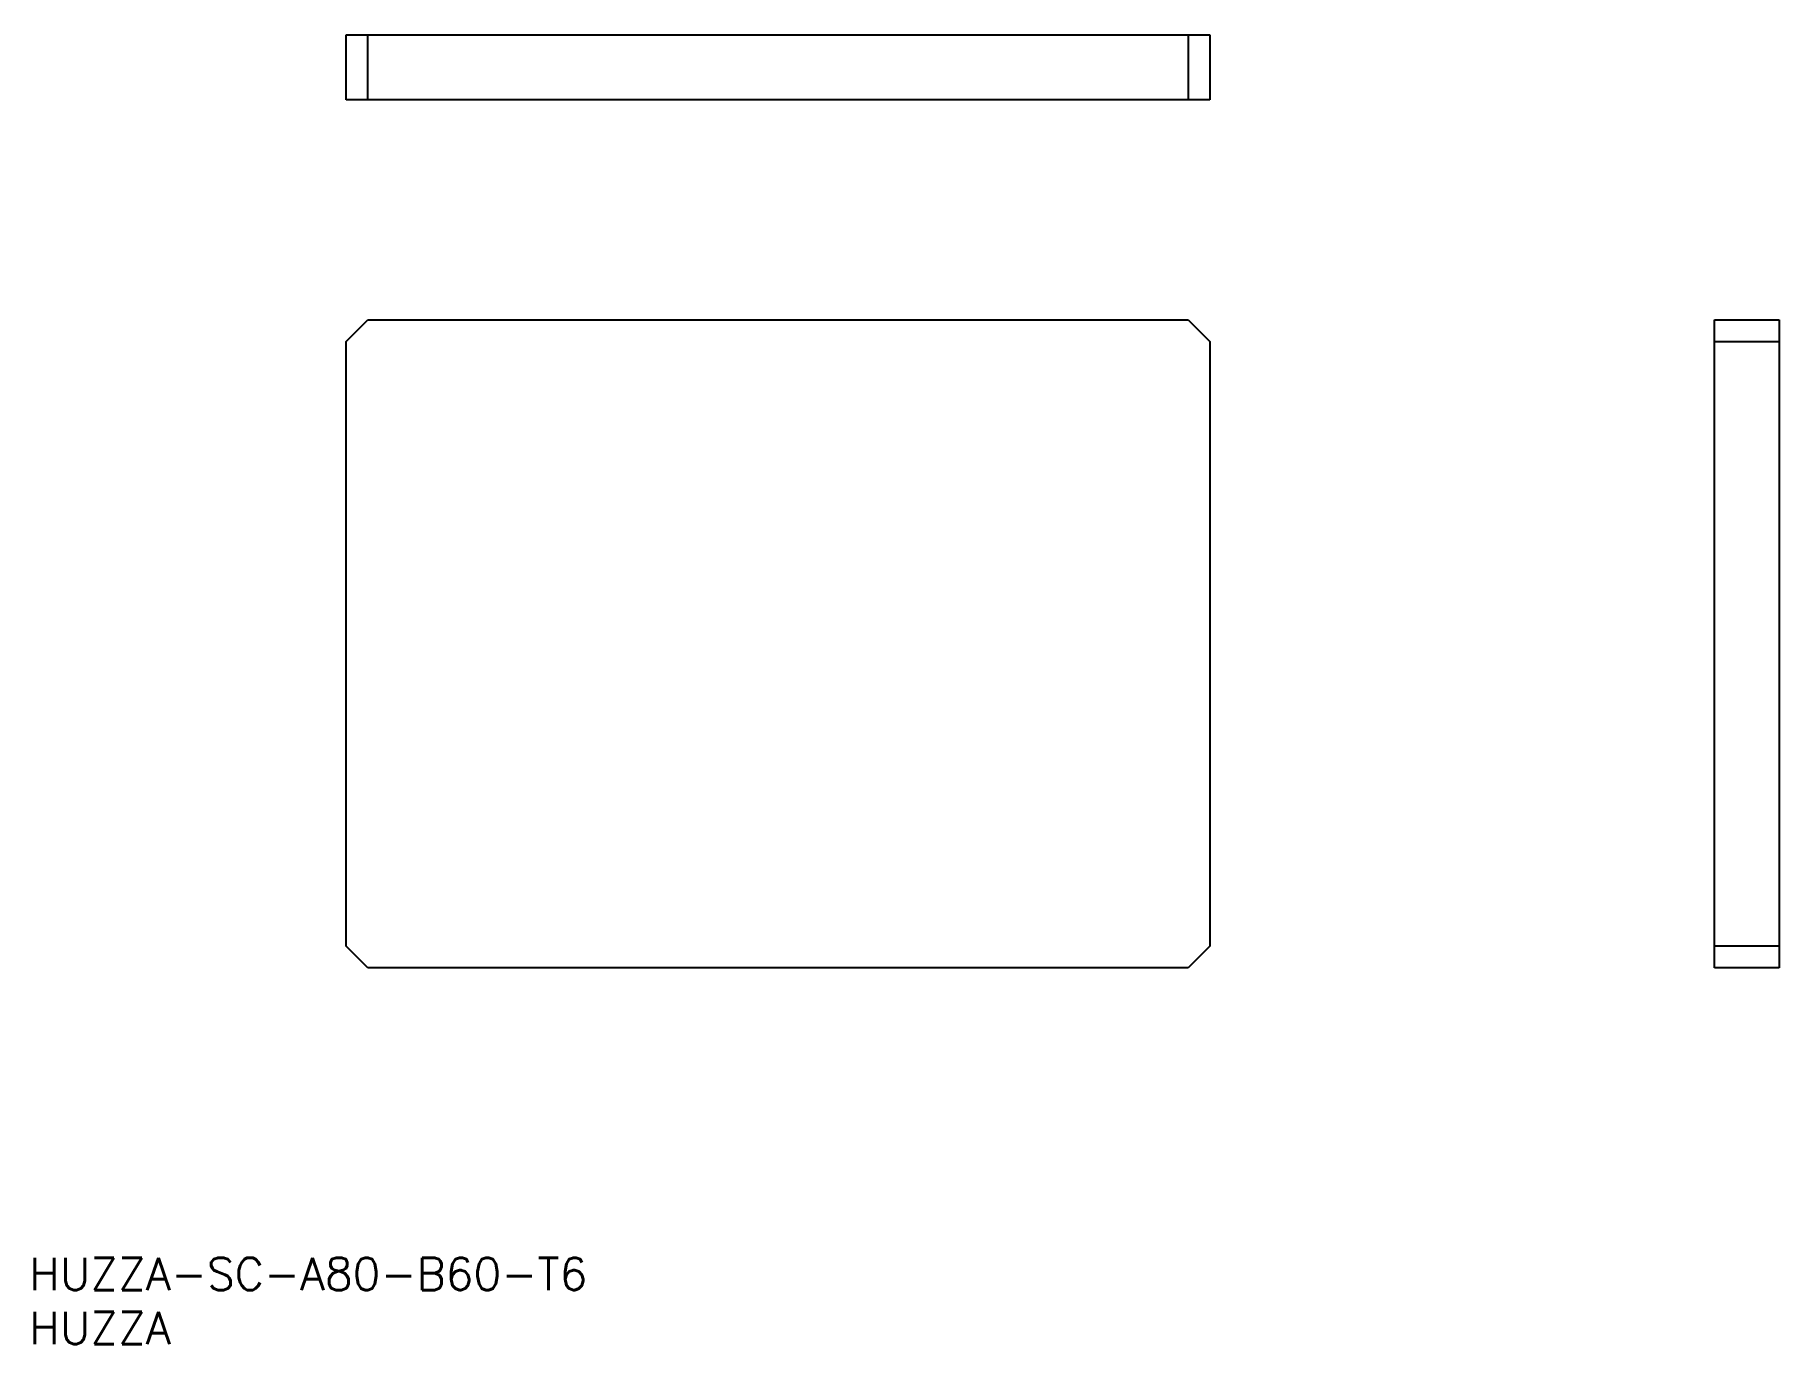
# Model space of a CAD drawing. Extents: x 1 to 162, y 0 to 121.
import ezdxf

# ---------------------------------------------------------------- set-up
doc = ezdxf.new("R2010")
doc.units = 0
doc.layers.get('0').update_dxf_attribs({"linetype": 'CONTINUOUS'})
doc.styles.get("Standard").update_dxf_attribs({"font": 'txt.shx', "height": 3, "bigfont": 'bigfont.shx'})

# ---------------------------------------------------------------- blocks, each defined once
blk = doc.blocks.new('*U1')
at = {"color": 7, "linetype": 'CONTINUOUS'}
blk.add_text('HUZZA-SC-A80-B60-T6', height=3, dxfattribs=at).set_placement((0, 5))
blk = doc.blocks.new('*U2')
at = {"color": 7, "linetype": 'CONTINUOUS'}
blk.add_text('HUZZA', height=3, dxfattribs=at).set_placement((0, 0))

msp = doc.modelspace()

# ---------------------------------------------------------------- linework, layer by layer
at = {"color": 7, "linetype": 'CONTINUOUS'}
for p, q in [((29.352956, 121.244844), (109.352956, 121.244844)), ((29.352956, 115.244844), (29.352956, 121.244844)), ((31.352956, 115.244844), (31.352956, 121.244844)), ((107.352956, 121.244844), (107.352956, 115.244844)), ((109.352956, 121.244844), (109.352956, 115.244844)), ((109.352956, 115.244844), (29.352956, 115.244844)), ((29.352956, 92.846475), (31.352956, 94.846475)), ((31.352956, 94.846475), (107.352956, 94.846475)), ((107.352956, 94.846475), (109.352956, 92.846475)), ((156.095241, 94.846475), (162.095241, 94.846475)), ((156.095241, 34.846475), (156.095241, 94.846475)), ((162.095241, 94.846475), (162.095241, 34.846475)), ((29.352956, 36.846475), (29.352956, 92.846475)), ((109.352956, 92.846475), (109.352956, 36.846475)), ((156.095241, 92.846475), (162.095241, 92.846475)), ((31.352956, 34.846475), (29.352956, 36.846475)), ((109.352956, 36.846475), (107.352956, 34.846475)), ((162.095241, 36.846475), (156.095241, 36.846475)), ((107.352956, 34.846475), (31.352956, 34.846475)), ((162.095241, 34.846475), (156.095241, 34.846475))]:
    msp.add_line(p, q, dxfattribs=at)

# ---------------------------------------------------------------- block references
for name in ['*U1', '*U2']:
    msp.add_blockref(name, (0, 0), dxfattribs=at)

doc.saveas('drawing.dxf')
